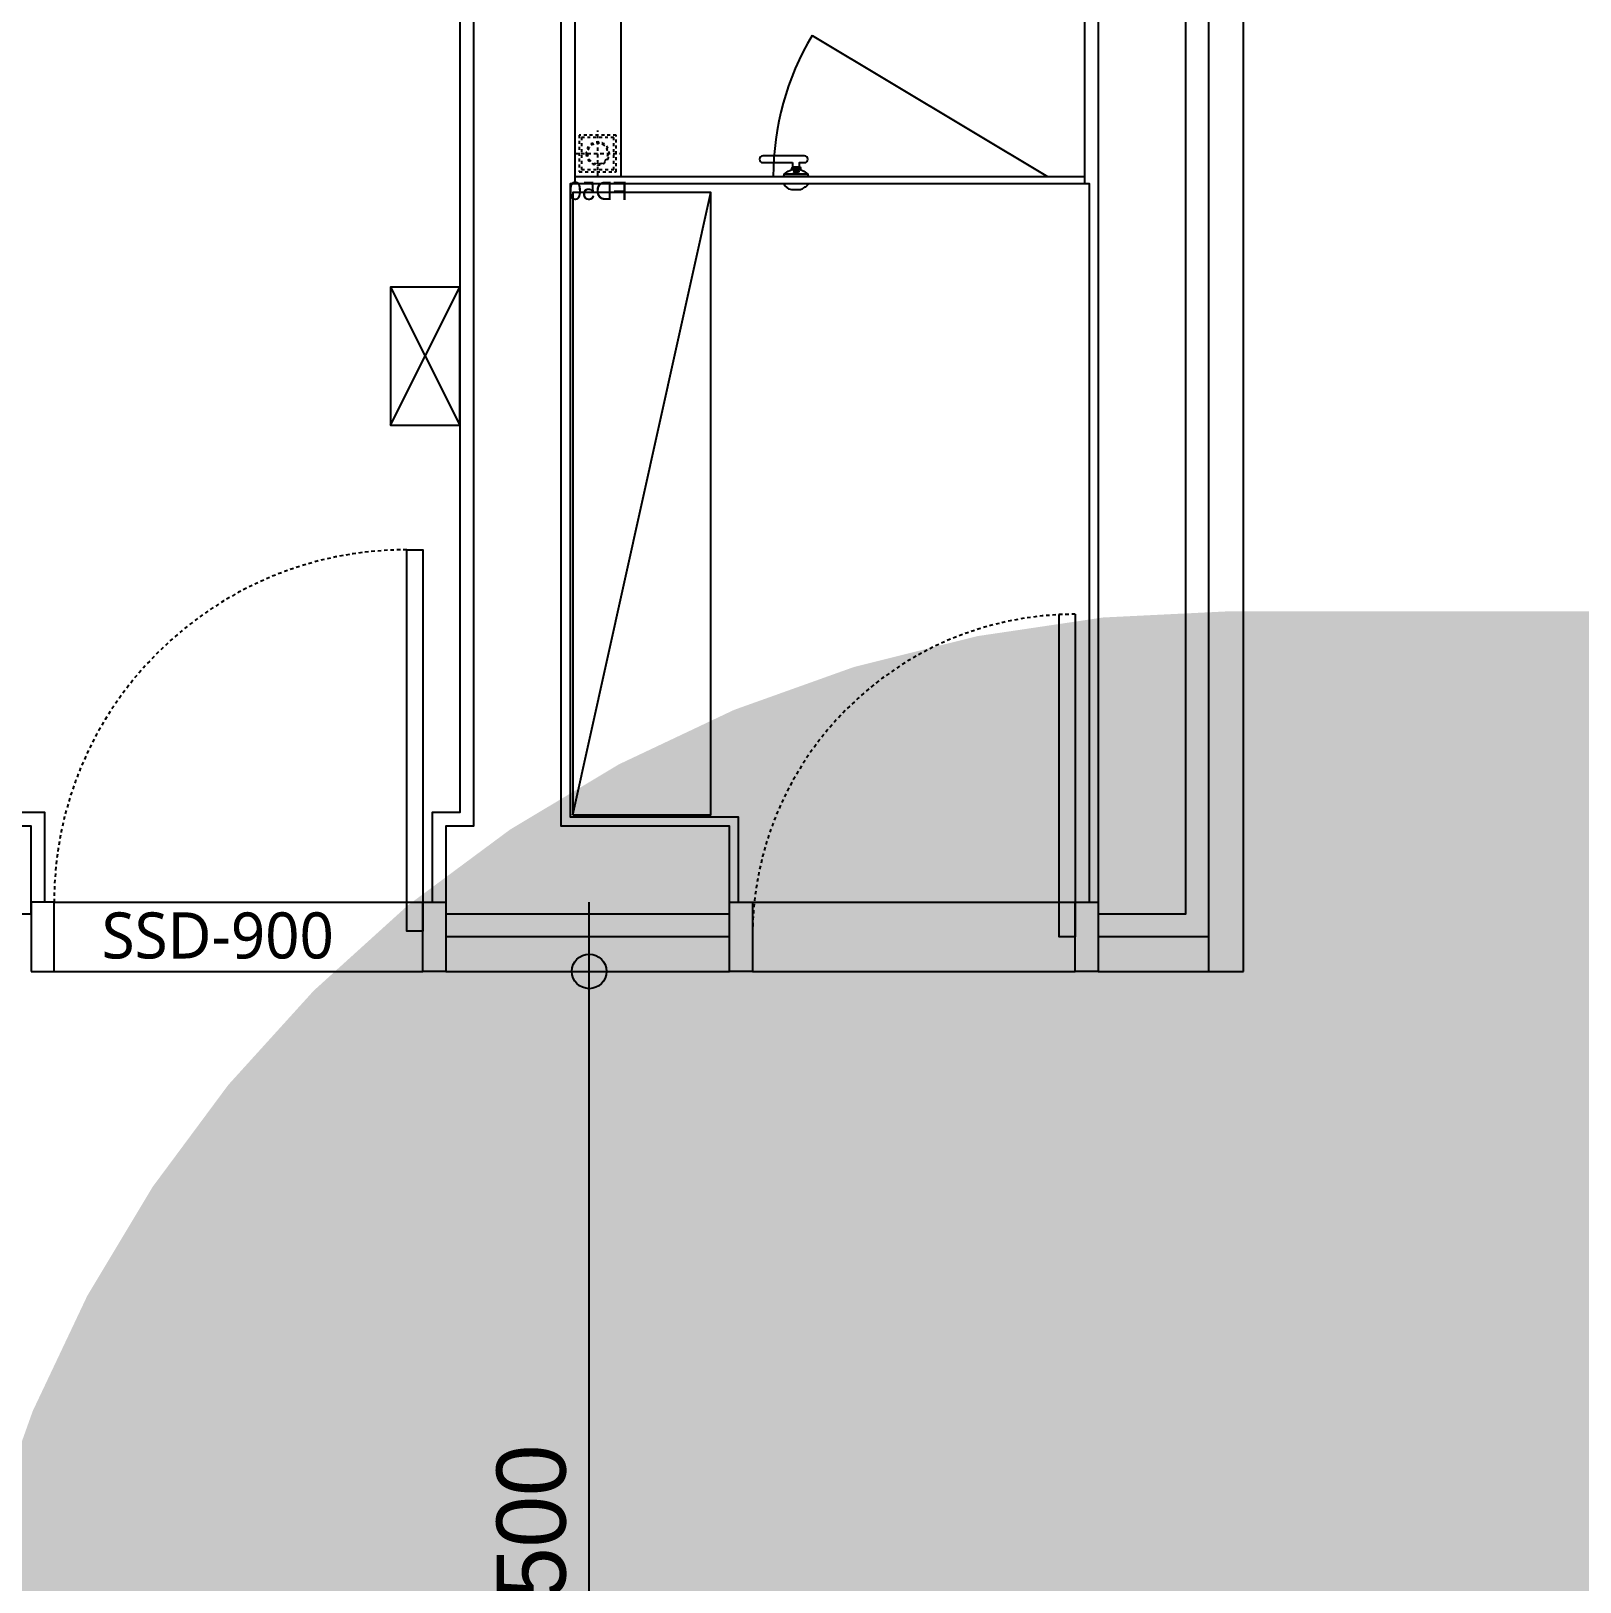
# Model space of a CAD drawing. Header units: millimetres. Extents: x 13515 to 183937, y -33900 to -660.
# Drawn here: x 57464.7 to 57517.3, y -20537.2 to -20484.5 of the extents above; entities that cross this region are included whole.
import ezdxf

# ---------------------------------------------------------------- set-up
doc = ezdxf.new("R2010")
doc.units = ezdxf.units.MM
doc.header["$LTSCALE"] = 100
doc.header["$MEASUREMENT"] = 0
doc.header["$PDSIZE"] = -10
for name, pattern in [('-HID', [2.5, 1.5, -1]), ('A0-000 XR 평면도$0$HID', [2.5, 1.5, -1]), ('HID', [2.5, 1.5, -1]), ('HIDDEN', [2, 1, -1])]:
    doc.linetypes.add(name, pattern=pattern)
doc.layers.get('0').update_dxf_attribs({"linetype": 'CONTINUOUS'})
doc.layers.get('Defpoints').update_dxf_attribs({"color": 171, "linetype": 'CONTINUOUS'})
for name, color, linetype in [('254', 254, 'CONTINUOUS'), ('A0-000 XR 평면도$0$DOOR', 4, 'CONTINUOUS'), ('A0-000 XR 평면도$0$DOOR(OPEN ELE)', 5, 'CONTINUOUS'), ('DOOR', 4, 'CONTINUOUS'), ('DOOR(OPEN ELE)', 5, 'CONTINUOUS'), ('ELE9', 9, 'CONTINUOUS'), ('LED', 7, 'CONTINUOUS'), ('TOI', 12, 'CONTINUOUS')]:
    doc.layers.add(name, color=color, linetype=linetype)
doc.styles.add('CGS', font='cgse', dxfattribs={"bigfont": 'cgs'})
doc.styles.add('SID', font='')
doc.styles.add('나눔바른고딕', font='NanumBarunGothic.ttf')
doc.styles.get('SID').set_extended_font_data('Dotum')
doc.dimstyles.new('NDIM 1200', dxfattribs={"dimscale": 75, "dimtxt": 3, "dimasz": 1, "dimexe": 2, "dimexo": 2, "dimgap": 1, "dimtad": 1, "dimdec": 0, "dimdsep": 46, "dimtxsty": 'CGS', "dimblk": 'DOT0', "dimcen": 1, "dimdle": 8, "dimclrd": 256, "dimclre": 256, "dimclrt": 256, "dimadec": 0, "dimazin": 0, "dimtfac": 1, "dimtdec": 0, "dimtix": 1, "dimtmove": 2, "dimatfit": 3, "dimldrblk": 'DOT0', "dimfxl": 1, "dimtolj": 1, "dimtzin": 0, "dimlwd": -1, "dimlwe": -1, "dimarcsym": 0})

# ---------------------------------------------------------------- blocks, each defined once
blk = doc.blocks.new('A$C53FA6734')
at = {"layer": 'TOI'}
blk.add_lwpolyline([(0.0007844865322113, 150.0026807277463), (300.0007844865322, 150.0026807277463), (300.0007844865322, 0.0026807277463377), (0.0007844865322113, 0.0026807277463377)], close=True, dxfattribs=at)
for points in [[(300.0007844865322, 0.0026807277463377), (0.0007844865322113, 150.0026807277463)], [(0.0007844865322113, 0.0026807277463377), (300.0007844865322, 150.0026807277463)]]:
    blk.add_lwpolyline(points, dxfattribs=at)
blk = doc.blocks.new('A$C70181699')
at = {"layer": 'TOI', "linetype": '-HID', "ltscale": 0.05}
for p, q in [((67.3991059330292, 59.74353599210735), (67.3991059330292, 159.7435359921073)), ((117.3991059330292, 109.7435359921073), (17.39910593302919, 109.7435359921073))]:
    blk.add_line(p, q, dxfattribs=at)
at = {"layer": 'TOI', "linetype": '-HID', "ltscale": 0.01}
for points in [[(107.3991059330292, 69.74353599210735), (27.39910593302921, 69.74353599210735), (27.39910593302921, 149.7435359921073), (107.3991059330292, 149.7435359921073)], [(102.3991059330292, 74.74353599210734), (32.39910593302921, 74.74353599210734), (32.39910593302921, 144.7435359921073), (102.3991059330292, 144.7435359921073)]]:
    blk.add_lwpolyline(points, close=True, dxfattribs=at)
for radius in [25, 22.5]:
    blk.add_circle((67.3991059330292, 109.7435359921073), radius, dxfattribs=at)
at = {"layer": 'Defpoints', "style": 'SID'}
blk.add_text('FD50', height=40, dxfattribs=at).set_placement((2.767347004497423, 8.87179298244882))
blk = doc.blocks.new('A$C6222c99a')
at = {"layer": 'DOOR'}
for points in [[(814.9975528782232, 933.1939163124189), (849.9975528782232, 933.1939163124189), (849.9975528782232, 105.693916442804), (814.9975528782232, 105.693916442804)], [(-0.0024471217766404, 18.19391657691449), (49.99755287822336, 18.19391657691449), (49.99755287822336, 168.1939163124189), (-0.0024471217766404, 168.1939163124189)], [(899.9975528782232, 18.19391657691449), (849.9975528782232, 18.19391657691449), (849.9975528782232, 168.1939163124189), (899.9975528782232, 168.1939163124189)]]:
    blk.add_lwpolyline(points, close=True, dxfattribs=at)
at = {"layer": 'DOOR(OPEN ELE)', "linetype": 'HID', "ltscale": 0.05}
blk.add_arc((814.9975528782232, 168.1939163124189), 765, 90, 180, dxfattribs=at)
at = {"layer": 'Defpoints', "style": '나눔바른고딕'}
blk.add_text('SSD-900', height=100, dxfattribs=at).set_placement((153.3784111915156, 46.15318846423177))
blk = doc.blocks.new('A0-000 XR 평면도$0$A$C5E8D039A')
at = {"layer": 'A0-000 XR 평면도$0$DOOR'}
for points in [[(-24.99951255321503, 750.0003712582402), (-24.99951255321503, 800.000371258473), (125.0004874486476, 800.000371258473), (125.0004874486476, 750.000371258473)], [(-24.99951255321503, 0.0003712582401931286), (-24.99951255321503, 50.00037125824019), (125.0004874486476, 50.00037125847302), (125.0004874486476, 0.0003712584730237722)]]:
    blk.add_lwpolyline(points, close=True, dxfattribs=at)
blk.add_lwpolyline([(750.0311711318791, 50.00037125847302), (50.0004874477163, 50.00037125847302), (50.0004874477163, 85.00037125847302), (749.155661996454, 85.00037125847302)], dxfattribs=at)
at = {"layer": 'A0-000 XR 평면도$0$DOOR(OPEN ELE)', "linetype": 'A0-000 XR 평면도$0$HID', "ltscale": 0.05}
blk.add_arc((50.0004874477163, 50.00037125847302), 700.0306836836318, 0, 90, dxfattribs=at)
blk = doc.blocks.new('DOT0')
blk.add_line((-3, 0), (3, 0))
at = {"color": 6}
blk.add_circle((0, 0), 0.75, dxfattribs=at)
blk = doc.blocks.new('*D152')
at = {"layer": 'Defpoints', "color": 0, "ltscale": 0.1, "transparency": 16777216}
for p in [(37169930.50654656, 559121.3375614084), (37169930.50654783, 559121.3375614084), (37169930.50654656, 556621.3375615755)]:
    blk.add_point(p, dxfattribs=at)
at = {"layer": 'ELE9', "ltscale": 0.1, "transparency": 16777216}
for p, q in [((37170030.50654656, 559121.3375614084), (37170030.50654783, 559121.3375614084)), ((37169930.50654783, 556671.3375615755), (37169930.50654783, 559071.3375614084)), ((37170030.50654656, 556621.3375615755), (37170030.50654783, 556621.3375615755))]:
    blk.add_line(p, q, dxfattribs=at)
at = {"layer": 'ELE9', "ltscale": 0.1, "transparency": 16777216, "xscale": 50, "yscale": 50, "zscale": 50}
for p, rotation in [((37169930.50654783, 559121.3375614084), 90), ((37169930.50654783, 556621.3375615755), 270)]:
    blk.add_blockref('DOT0', p, dxfattribs=dict(at, rotation=rotation))
at = {"layer": 'ELE9', "ltscale": 0.1, "transparency": 16777216, "insert": (37169805.50654783, 557871.3375614979), "char_height": 150, "attachment_point": 5, "rotation": 90, "style": 'CGS'}
blk.add_mtext('\\A1;2500', dxfattribs=at)
blk = doc.blocks.new('B2FF')
at = {"layer": 'ELE9', "ltscale": 0.1}
for p, q in [((37170413.88780007, 561152.57660575), (37170924.71605249, 560846.3375612998)), ((37170319.14738096, 560876.3375612998), (37170371.77238095, 560876.3375612998)), ((37170404.77238095, 560851.3375612998), (37170353.77238096, 560851.3375612998)), ((37170371.77238095, 560866.3375612998), (37170369.27238095, 560864.8375612998)), ((37170369.27238095, 560864.8375612998), (37170389.27238095, 560864.8375612998)), ((37170369.27238095, 560863.3375612998), (37170369.27238095, 560860.881048193)), ((37170371.77238095, 560876.3375612998), (37170371.77238095, 560866.3375612998))]:
    blk.add_line(p, q, dxfattribs=at)
for points in [[(37171274.71605249, 559121.3375613863), (37171274.71605249, 562646.3375619657)], [(37171349.71605249, 559121.337561385), (37171349.71605249, 562646.3375619657)], [(37164364.71605586, 557041.3375616921), (37164364.71605586, 557801.3375616068), (37168494.71605366, 557801.3375612977), (37168494.7160527, 559246.3375614297), (37168719.71605292, 559246.3375614271), (37168719.71605292, 559436.3375580286), (37168304.71605271, 559436.3375614325), (37168304.71605391, 557991.3375637123), (37164364.71605586, 557991.3375591923), (37164364.71605586, 561856.3375613892), (37169679.71605249, 561856.3375613892), (37169679.71605249, 559436.3375610588), (37169619.71605292, 559436.3375614133), (37169619.71605292, 559246.337561414), (37170234.71605249, 559246.3375614042), (37170234.71605249, 559436.3375614043), (37169869.71605249, 559436.3375639823), (37169869.71605249, 561856.3375613892), (37171034.71605249, 561856.3375613892), (37171034.71605249, 559246.3375613927), (37171224.71605249, 559246.3375613898), (37171224.71605249, 562046.3375613892), (37164174.71605586, 562046.3375613892), (37164174.71605586, 554046.3375615755)], [(37168749.71605292, 559271.3375611643), (37168749.71605292, 559466.3375614261), (37168274.71605271, 559466.337561433), (37168274.71605261, 558021.3375614523), (37164394.71605586, 558021.3375614523), (37164394.71605586, 561826.3375613892), (37169649.71605249, 561826.3375613892), (37169649.71605249, 559466.3375614128), (37169589.71605292, 559466.3375614135), (37169589.71605292, 559271.3375611643)], [(37170254.71605249, 559271.3375613929), (37170254.71605249, 559456.337561404), (37169889.71605249, 559456.3375614093), (37169889.71605249, 560831.3375612998), (37169899.71605249, 560831.3375612998), (37169899.71605249, 561826.3375613892), (37171004.71605249, 561826.3375613892), (37171004.71605249, 560831.3375612998)], [(37169999.71605249, 560846.3375612998), (37169999.71605249, 561826.3375613892)], [(37169899.71605249, 560831.3375612998), (37169899.71605249, 560846.3375612998), (37171004.71605249, 560846.3375612998), (37171004.71605249, 560831.3375612998)], [(37169899.71605249, 560831.3375612998), (37171004.71605249, 560831.3375612998)], [(37171004.71605249, 560831.3375612998), (37171014.71605249, 560831.3375612998), (37171014.71605249, 559271.3375613929)], [(37169894.71605249, 559461.3375614093), (37170194.71605249, 560811.3375613193)], [(37168769.71605292, 559271.3375611643), (37169569.71605292, 559271.3375611523)], [(37170284.71605249, 559271.3375613929), (37170984.71605249, 559271.3375613929)], [(37170234.71605249, 559196.3375614042), (37169619.71605292, 559196.337561414)], [(37169619.71605292, 559196.337561414), (37169619.71605292, 559121.3375614138)], [(37170234.71605249, 559121.3375614028), (37170234.71605249, 559196.3375614042)], [(37171274.71605249, 559196.3375613898), (37171034.71605249, 559196.3375613933)], [(37171034.71605249, 559196.3375613926), (37171034.71605249, 559121.3375613894)], [(37168769.71605292, 559121.3375614408), (37169569.71605292, 559121.3375614288)], [(37169619.71605292, 559121.3375614138), (37170234.71605249, 559121.3375614028)], [(37170284.71605249, 559121.3375613911), (37170984.71605249, 559121.3375613911)], [(37171034.71605249, 559121.3375613902), (37171349.71605249, 559121.337561385)]]:
    blk.add_lwpolyline(points, dxfattribs=at)
blk.add_lwpolyline([(37170389.27238095, 560860.881048193), (37170389.27238095, 560863.3375612998), (37170369.27238095, 560863.3375612998), (37170389.27238095, 560863.3375612998), (37170389.27238095, 560864.8375612998), (37170386.77238095, 560866.3375612998), (37170371.77238095, 560866.3375612998), (37170386.77238095, 560866.3375612998), (37170386.77238095, 560876.3375612998), (37170397.27238095, 560876.3375612998, 0.9999999999999998), (37170397.27238095, 560891.3375612998), (37170307.27238096, 560891.3375612998, 0.9999999999999998), (37170307.27238096, 560876.3375612998), (37170319.77238095, 560876.3375612998)], format="xyb", dxfattribs=at)
for points in [[(37170352.77238095, 560846.3375612998), (37170353.77238096, 560851.3375612998, -0.4313725490196005), (37170404.77238095, 560851.3375612998), (37170405.77238095, 560846.3375612998)], [(37170405.77238095, 560831.3375612998, -0.1064448704441002), (37170400.05447317, 560823.1908232102, 0.2961171457058216), (37170392.42779789, 560818.4548685083, -0.0430356459177163), (37170388.52238095, 560817.3375612998), (37170370.02238095, 560817.3375612998, -0.2495660521492891), (37170352.77238095, 560831.3375612998)]]:
    blk.add_lwpolyline(points, format="xyb", close=True, dxfattribs=at)
blk.add_lwpolyline([(37169894.71605249, 559461.3375614093), (37170194.71605249, 559461.3375614093), (37170194.71605249, 560811.3375613193), (37169894.71605249, 560811.3375613193)], close=True, dxfattribs=at)
blk.add_arc((37170929.85063562, 560846.3375612998), 600, 149.3096284514515, 180, dxfattribs=at)
at = {"layer": 'ELE9', "ltscale": 0.1, "extrusion": (0, 0, -1)}
blk.add_ellipse((37170379.27238095, 560857.0672148222), major_axis=(-6.499999999999997, -9.422905969370834e-12), ratio=0.1930084877308087, dxfattribs=at)
at = {"layer": 'ELE9', "ltscale": 0.1, "xscale": -1}
blk.add_blockref('A$C70181699', (37170016.40141769, 560786.439399203), dxfattribs=at)
at = {"layer": 'ELE9', "ltscale": 0.1, "xscale": -1, "rotation": 270}
blk.add_blockref('A$C53FA6734', (37169499.71337176, 560306.3367769107), dxfattribs=at)
at = {"layer": 'ELE9', "ltscale": 0.1}
blk.add_blockref('A$C6222c99a', (37168719.71850004, 559103.1436448519), dxfattribs=at)
at = {"layer": 'ELE9', "ltscale": 0.1, "rotation": 90.00000000000001}
blk.add_blockref('A0-000 XR 평면도$0$A$C5E8D039A', (37171034.71642375, 559146.3370739443), dxfattribs=at)
at = {"layer": 'ELE9', "ltscale": 0.1}
dim = blk.add_linear_dim(base=(37169930.50654783, 559121.3375614084), p1=(37169930.50654656, 556621.3375615755), p2=(37169930.50654656, 559121.3375614084), angle=270, dimstyle='NDIM 1200', override={"dimscale": 50, "dimclrd": 256, "dimclre": 256, "dimclrt": 256}, dxfattribs=at)
dim.commit()
dim.dimension.update_dxf_attribs({"geometry": '*D152', "text_midpoint": (37169805.50654783, 557871.3375614979)})

msp = doc.modelspace()

# ---------------------------------------------------------------- hatches: boundary and pattern name
at = {"layer": '254', "ltscale": 10000}
h = msp.add_hatch(color=256, dxfattribs=at)
h.dxf.hatch_style = 1
edge = h.paths.add_edge_path()
edge.add_arc((57505.45232058121, -20660.80003804818), 40, 180, 270)
edge.add_line((57505.45232058121, -20700.80003804818), (57563.78799370883, -20700.80003804818))
edge.add_arc((57563.78799370883, -20660.80003804818), 40, 270, 360)
edge.add_line((57603.78799370883, -20660.80003804818), (57603.78799370883, -20548.2446180137))
edge.add_arc((57563.78799370883, -20548.2446180137), 40, 0, 90)
edge.add_line((57563.78799370883, -20508.2446180137), (57505.45232058121, -20508.2446180137))
edge.add_arc((57505.45232058121, -20548.2446180137), 40, 90, 180)
edge.add_line((57465.45232058121, -20548.2446180137), (57465.45232058121, -20660.80003804818))

# ---------------------------------------------------------------- next in the draw order: block references
at = {"xscale": 0.01565177005511743, "yscale": 0.01565177005511743, "zscale": 0.01565177005511743}
msp.add_blockref('B2FF', (-524291.5122214594, -29267.71507409108), dxfattribs=at)

# ---------------------------------------------------------------- next in the draw order: linework, layer by layer
at = {"layer": 'LED', "color": 6, "linetype": 'HIDDEN', "ltscale": 0.3, "const_width": 7.999999999999995}
msp.add_lwpolyline([(57465.45232058121, -20660.80003804818, 0.414213562373095), (57505.45232058121, -20700.80003804818), (57563.78799370883, -20700.80003804818, 0.414213562373095), (57603.78799370883, -20660.80003804818), (57603.78799370883, -20548.2446180137, 0.414213562373095), (57563.78799370883, -20508.2446180137), (57505.45232058121, -20508.2446180137, 0.414213562373095), (57465.45232058121, -20548.2446180137)], format="xyb", close=True, dxfattribs=at)

doc.saveas('drawing.dxf')
